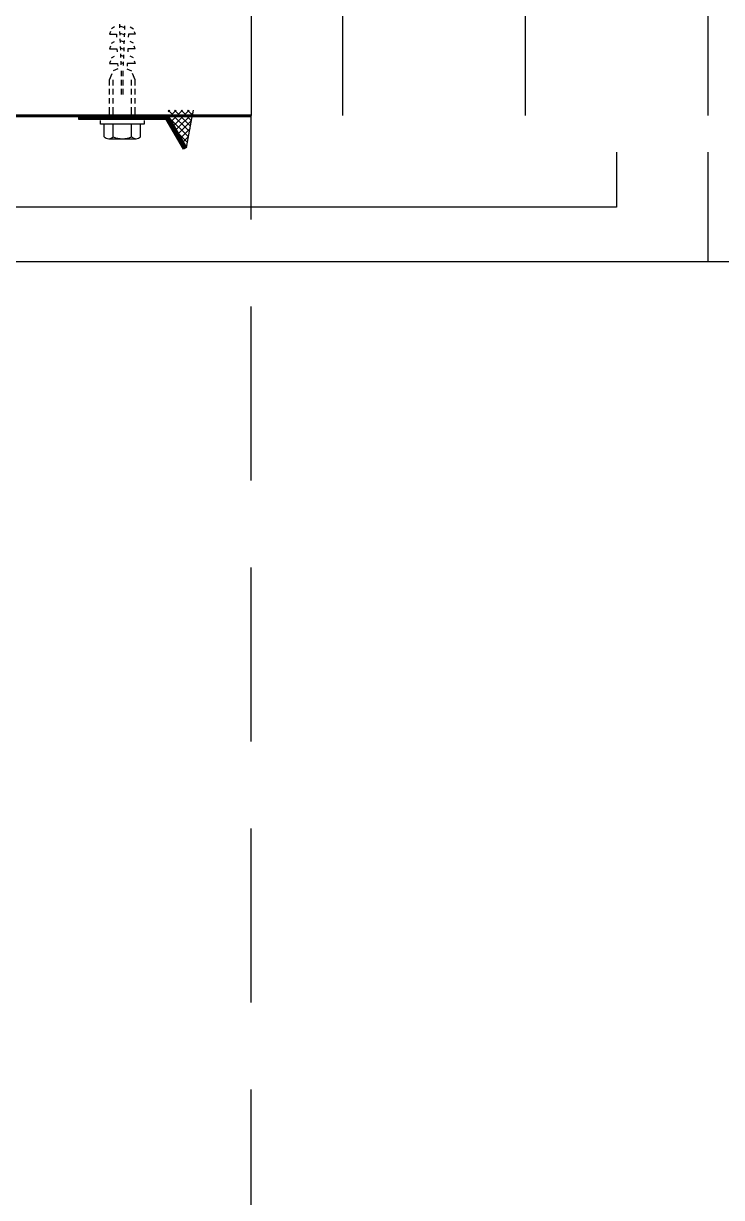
# Model space of a CAD drawing. Header units: inches. Extents: x 21 to 32698, y 13 to 3712.
# Drawn here: x 18825.48 to 18844.59, y 2187.48 to 2219.61 of the extents above; entities that cross this region are included whole.
import ezdxf

# ---------------------------------------------------------------- set-up
doc = ezdxf.new("R2010")
doc.units = ezdxf.units.IN
doc.header["$MEASUREMENT"] = 0
doc.set_wipeout_variables(frame=1)
for name, pattern in [('DOT', [6.35, 0, -6.35]), ('HIDDEN', [9.525, 6.35, -3.175]), ('IMPORT-HIDDEN2', [47.625, 31.75, -15.875])]:
    doc.linetypes.add(name, pattern=pattern)
for name, color, linetype, lineweight in [('Z_MİM_-KM-BEAM-RAY', 8, 'DOT', 25), ('Z_MİM_-KM-GLAZ', 8, 'Continuous', 25), ('Z_MİM_-KM-IZO-THERMAL', 8, 'Continuous', 25), ('Z_MİM_-KM-IZO-THERMAL-ROCKWOOL', 8, 'BATTING', 25), ('Z_MİM_-KM-RAY-1', 8, 'IMPORT-HIDDEN2', 25), ('Z_MİM_-KM-WALL', 8, 'Continuous', 25), ('Z_MİM_-KM-WALL-IZO-TERMAL', 8, 'Continuous', 25), ('Z_MİM_-KM-WALL-PLASTER', 8, 'Continuous', 25), ('Z_MİM_Aksesuar', 8, 'Continuous', 25), ('Z_MİM_AUDIT_D_040619093244-1', 8, 'Continuous', 25), ('Z_MİM_MYM_MEMBRAN_', 8, 'HIDDEN', 25), ('Z_MİM_PROFIL', 8, 'Continuous', 25)]:
    doc.layers.add(name, color=color, linetype=linetype, lineweight=lineweight)
doc.layers.add('Z_MİM_-KM-WALL-TERMAL-PATTERN', color=8, linetype='BATTING', lineweight=25, plot=False)
doc.linetypes.add('BATTING', pattern='A,0.00254,-2.54,[134,ltypeshp.shx,S=2.54,R=0,X=-2.54,Y=0],-5.08,[134,ltypeshp.shx,S=2.54,R=180,X=2.54,Y=0],-2.54', length=10.16254)

# ---------------------------------------------------------------- blocks, each defined once
blk = doc.blocks.new('-KM_Kiriş İzi-2K')
at = {"layer": 'Z_MİM_-KM-BEAM-RAY'}
blk.add_line((3500.001, 1450.001), (3500.001, 905), dxfattribs=at)
blk = doc.blocks.new('*U176')
at = {"layer": 'Z_MİM_AUDIT_D_040619093244-1'}
for points in [[(-2.306, -3.2), (-2.231, -3.175), (-2.231, -3.36), (-2.147, -3.363)], [(-1.831, -3.175), (-1.906, -3.2)], [(-1.831, -3.175), (-1.831, -3.377)], [(-1.506, -3.2), (-1.431, -3.175), (-1.431, -3.394), (-1.356, -3.397)], [(-0.981, -3.175), (-1.158, -3.246)], [(-0.831, -3.175), (-0.981, -3.175)], [(-0.581, -3.175), (-0.731, -3.175)], [(-0.331, -3.175), (-0.481, -3.175)], [(-2.359, -3.457), (-2.457, -3.454)], [(-2.408, -3.456), (-2.455, -3.596)], [(-2.431, -3.313), (-2.381, -3.225)], [(-2.161, -3.465), (-2.26, -3.461)], [(-2.211, -3.463), (-2.253, -3.589)], [(-1.964, -3.472), (-2.062, -3.468)], [(-2.013, -3.47), (-2.05, -3.581)], [(-1.981, -3.225), (-2.031, -3.313)], [(-1.765, -3.479), (-1.864, -3.476)], [(-1.815, -3.477), (-1.848, -3.574)], [(-1.831, -3.377), (-1.752, -3.38)], [(-1.568, -3.487), (-1.667, -3.483)], [(-1.618, -3.485), (-1.645, -3.566)], [(-1.581, -3.225), (-1.631, -3.313)], [(-1.371, -3.494), (-1.47, -3.49)], [(-1.42, -3.492), (-1.443, -3.559)], [(-1.281, -3.4), (-1.231, -3.275)], [(-1.081, -3.5), (-1.231, -3.5)], [(-0.831, -3.275), (-0.981, -3.275)], [(-0.831, -3.5), (-0.981, -3.5)], [(-0.581, -3.275), (-0.731, -3.275)], [(-0.581, -3.5), (-0.731, -3.5)], [(-0.331, -3.275), (-0.481, -3.275)], [(-2.404, -3.594), (-2.506, -3.598)], [(-2.431, -3.738), (-2.381, -3.825)], [(-2.306, -3.85), (-2.231, -3.875), (-2.231, -3.69), (-2.147, -3.687)], [(-2.202, -3.587), (-2.303, -3.591)], [(-1.999, -3.579), (-2.101, -3.583)], [(-1.981, -3.825), (-2.031, -3.738)], [(-1.906, -3.85), (-1.831, -3.875), (-1.831, -3.673), (-1.752, -3.67)], [(-1.797, -3.572), (-1.898, -3.576)], [(-1.594, -3.564), (-1.696, -3.568)], [(-1.581, -3.825), (-1.631, -3.738)], [(-1.506, -3.85), (-1.431, -3.875), (-1.431, -3.656), (-1.356, -3.653)], [(-1.392, -3.557), (-1.493, -3.561)], [(-1.281, -3.65), (-1.231, -3.775)], [(-1.081, -3.55), (-1.231, -3.55)], [(-0.981, -3.875), (-1.158, -3.804)], [(-0.831, -3.55), (-0.981, -3.55)], [(-0.831, -3.775), (-0.981, -3.775)], [(-0.581, -3.55), (-0.731, -3.55)], [(-0.581, -3.775), (-0.731, -3.775)], [(-0.331, -3.775), (-0.481, -3.775)], [(-0.831, -3.875), (-0.981, -3.875)], [(-0.581, -3.875), (-0.731, -3.875)], [(-0.331, -3.875), (-0.481, -3.875)]]:
    blk.add_lwpolyline(points, dxfattribs=at)
blk.add_wipeout([(160, -25), (160, 16.5), (0, 16.5), (0, -25)])
at = {"layer": 'Z_MİM_Aksesuar'}
h = blk.add_hatch(dxfattribs=at)
h.set_pattern_fill('ANSI37', color=256, angle=180, style=0)
h.set_pattern_definition([(135, (336.59067, -0.34935), (0.088388348, 0.088388348), []), (45, (336.59067, -0.34935), (0.088388348, -0.088388348), [])])
h.paths.add_polyline_path([(0.866, -1.77), (0, -2.27), (-0.152, -2.27), (-0.152, -1.578)])
at = {"layer": 'Z_MİM_PROFIL'}
h = blk.add_hatch(dxfattribs=at)
h.set_pattern_fill('ANSI37', color=256, scale=0.2, style=0)
h.set_pattern_definition([(315, (2686.23092, 9681.967574), (-0.01767766953, -0.01767766953), []), (225, (2686.23092, 9681.967574), (-0.01767766953, 0.01767766953), [])])
h.paths.add_polyline_path([(0, -2.27), (0.866, -1.77), (0.916, -1.856), (0.1, -2.328), (0.1, -4.719), (0, -4.719)])
at = {"layer": 'Z_MİM_-KM-RAY-1', "ltscale": 0.15}
blk.add_line((160, 0), (0, 0), dxfattribs=at)
at = {"layer": 'Z_MİM_-KM-WALL'}
blk.add_lwpolyline([(0, 0), (0, -20)], dxfattribs=at)
at = {"layer": 'Z_MİM_-KM-WALL-IZO-TERMAL', "ltscale": 1.5}
blk.add_lwpolyline([(1, 12.5), (4, 12.5), (4, -7.5)], dxfattribs=at)
at = {"layer": 'Z_MİM_-KM-WALL-PLASTER', "ltscale": 1.5}
blk.add_lwpolyline([(0.503, 15), (4.003, 15), (4.003, -8.634)], dxfattribs=at)
at = {"layer": 'Z_MİM_-KM-WALL-TERMAL-PATTERN', "ltscale": 0.16}
blk.add_lwpolyline([(1, 10), (2.5, 10), (2.5, -7.297)], dxfattribs=at)
at = {"layer": 'Z_MİM_Aksesuar'}
blk.add_line((0.866, -1.77), (-0.152, -1.578), dxfattribs=at)
at = {"layer": 'Z_MİM_AUDIT_D_040619093244-1'}
for p, q in [((0.581, -3.025), (0.231, -3.025)), ((0.631, -3.9), (0.631, -3.15)), ((0.581, -3.275), (0.231, -3.275)), ((0.581, -3.775), (0.231, -3.775)), ((0.581, -4.025), (0.231, -4.025))]:
    blk.add_line(p, q, dxfattribs=at)
blk.add_lwpolyline([(0, -2.27), (0.866, -1.77), (0.916, -1.856), (0.1, -2.328), (0.1, -4.719), (0, -4.719)], close=True, dxfattribs=at)
for points in [[(-0.081, -3.175), (-0.231, -3.175)], [(-0.044, -3.175), (-0.194, -3.175)], [(-0.015, -3.175), (-0.165, -3.175)], [(0.131, -2.925), (0.231, -2.925), (0.231, -4.125), (0.131, -4.125)], [(-0.081, -3.275), (-0.231, -3.275)], [(-0.044, -3.275), (-0.194, -3.275)], [(-0.015, -3.275), (-0.165, -3.275)], [(-0.081, -3.775), (-0.231, -3.775)], [(-0.044, -3.775), (-0.194, -3.775)], [(-0.015, -3.775), (-0.165, -3.775)], [(-0.081, -3.875), (-0.231, -3.875)], [(-0.044, -3.875), (-0.194, -3.875)], [(-0.015, -3.875), (-0.165, -3.875)]]:
    blk.add_lwpolyline(points, dxfattribs=at)
for centre, radius, start, end in [((0.45, -3.15), 0.181, 316.3972, 43.6028), ((-0.019, -3.525), 0.65, 337.3801, 22.6199), ((0.45, -3.9), 0.181, 316.3972, 43.6028)]:
    blk.add_arc(centre, radius, start, end, dxfattribs=at)
at = {"layer": 'Z_MİM_MYM_MEMBRAN_', "ltscale": 20, "const_width": 0.08}
blk.add_lwpolyline([(4.077, -12.35), (4.058, -7.297), (4.058, -7.297), (0, -7.297), (0, 0), (0, 0)], dxfattribs=at)

msp = doc.modelspace()

# ---------------------------------------------------------------- linework, layer by layer
at = {"layer": 'Z_MİM_-KM-IZO-THERMAL'}
msp.add_lwpolyline([(18844.214, 969.583), (17329.214, 969.583), (17329.214, 999.583), (16654.213, 999.583), (16654.213, 969.583), (15319.214, 969.583), (15319.214, 1624.583), (15029.214, 1624.583), (15029.215, 2594.584), (18844.214, 2594.584)], close=True, dxfattribs=at)
at = {"layer": 'Z_MİM_-KM-IZO-THERMAL-ROCKWOOL', "ltscale": 0.45}
msp.add_lwpolyline([(18839.214, 974.583), (17334.214, 974.583), (17334.214, 1004.583), (16649.213, 1004.583), (16649.213, 974.583), (15324.214, 974.583), (15324.214, 1629.583), (15034.214, 1629.583), (15034.215, 2589.584), (18839.214, 2589.584)], close=True, dxfattribs=at)
at = {"layer": 'Z_MİM_-KM-WALL'}
msp.add_lwpolyline([(18831.714, 982.083), (17341.714, 982.083), (17341.714, 1012.083), (16641.713, 1012.083), (16641.713, 982.083), (15331.714, 982.083), (15331.714, 1637.083), (15041.714, 1637.083), (15041.715, 2582.084), (18831.714, 2582.084)], close=True, dxfattribs=at)
at = {"layer": 'Z_MİM_-KM-WALL-PLASTER'}
msp.add_lwpolyline([(18834.214, 979.583), (17339.214, 979.583), (17339.214, 1009.583), (16644.213, 1009.583), (16644.213, 979.583), (15329.214, 979.583), (15329.214, 1634.583), (15039.214, 1634.583), (15039.215, 2584.584), (18834.214, 2584.584)], close=True, dxfattribs=at)

# ---------------------------------------------------------------- block references
at = {"layer": 'Z_MİM_-KM-BEAM-RAY'}
msp.add_blockref('-KM_Kiriş İzi-2K', (15331.714, 982.083), dxfattribs=at)

# ---------------------------------------------------------------- next in the draw order: block references
at = {"layer": 'Z_MİM_-KM-GLAZ', "ltscale": 1.5, "rotation": 270}
msp.add_blockref('*U176', (18831.714, 2217.084), dxfattribs=at)

doc.saveas('drawing.dxf')
